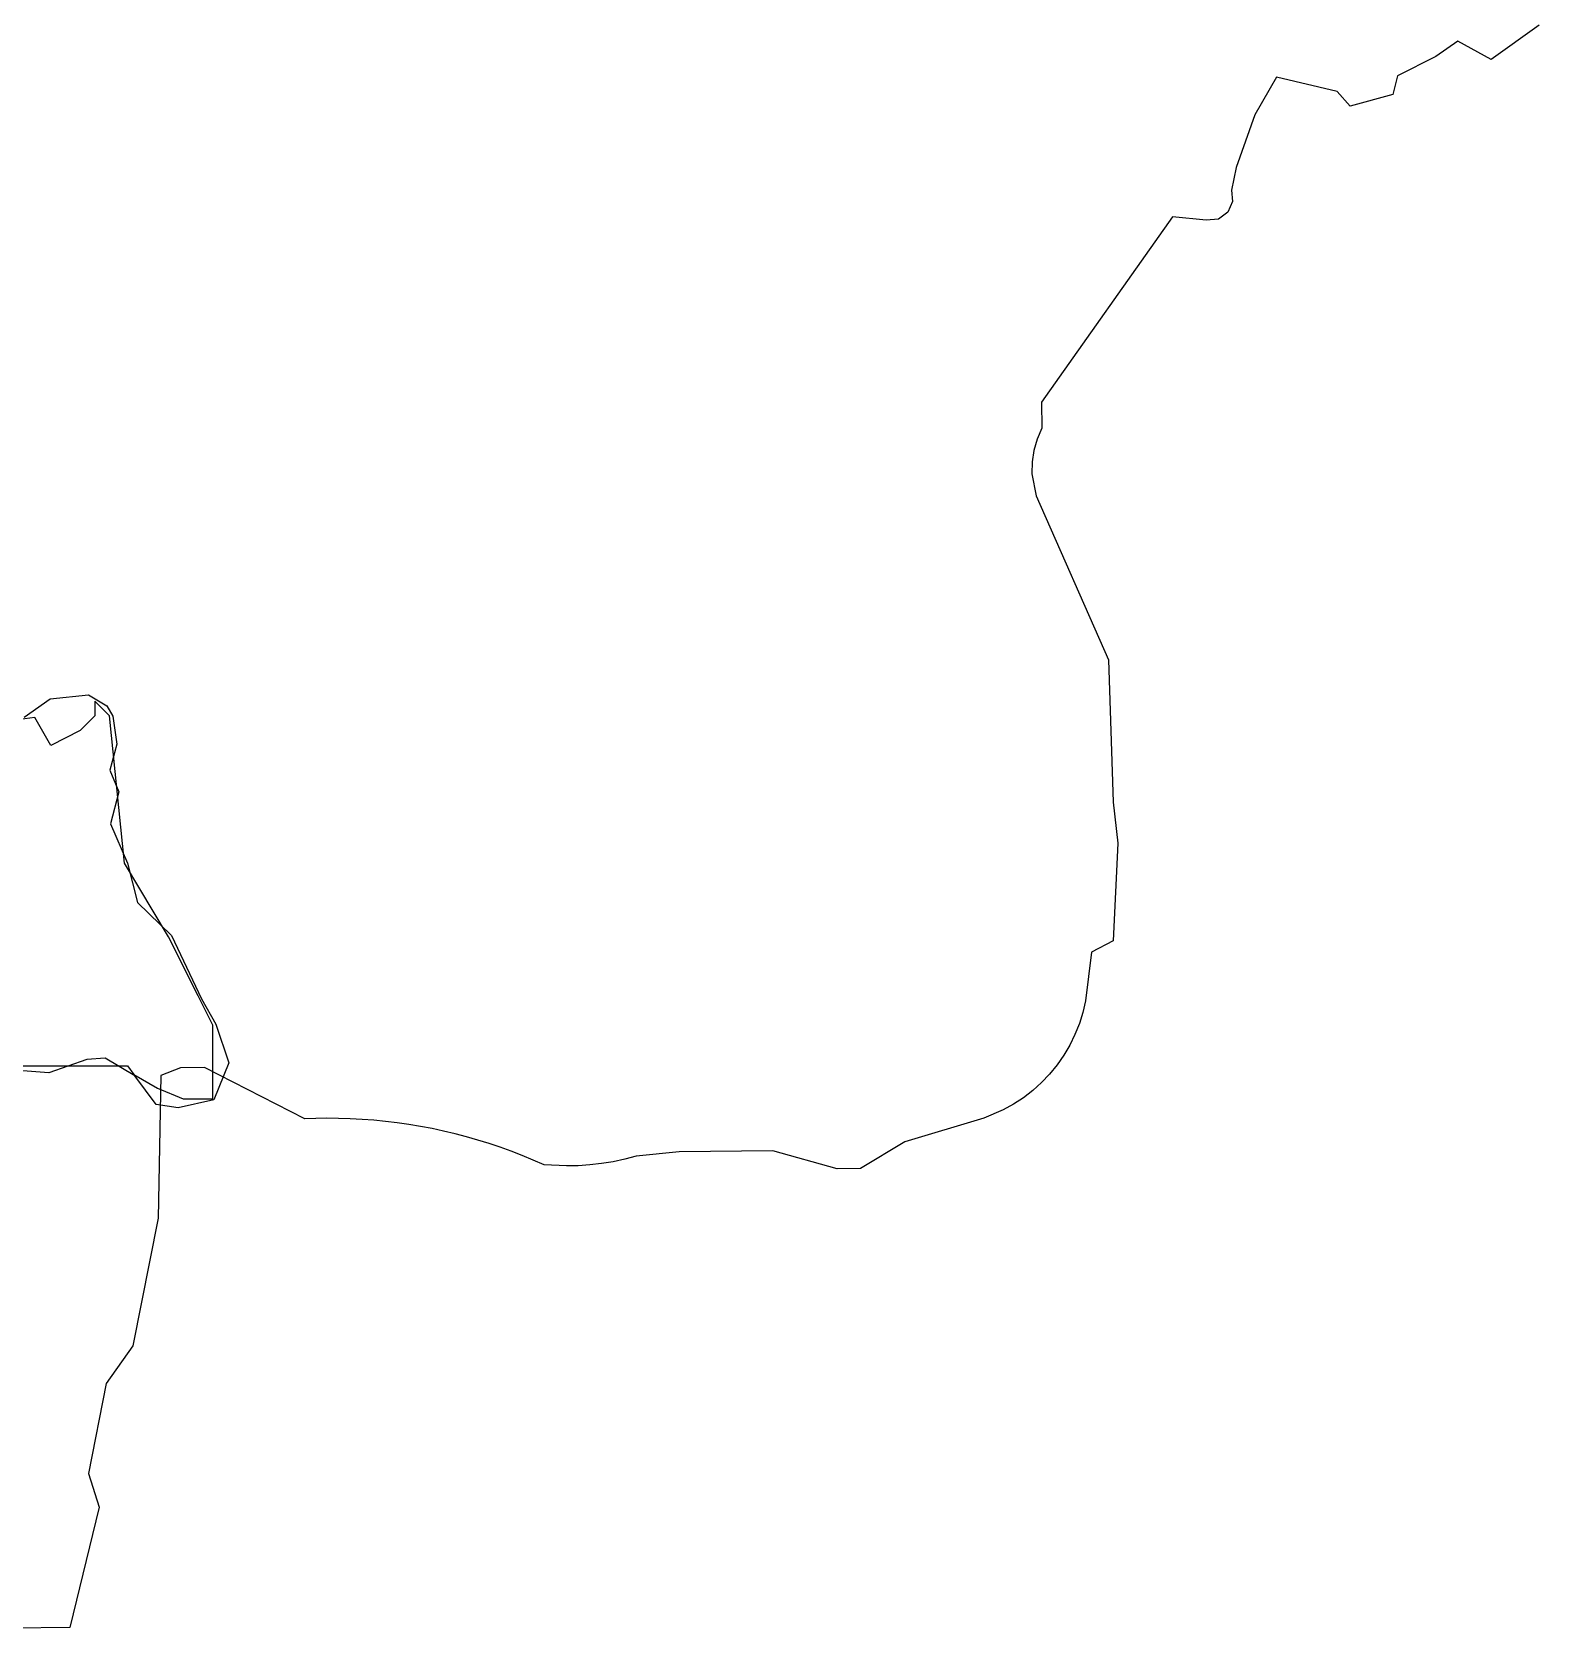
# Model space of a CAD drawing. Header units: metres. Extents: x 116000 to 284092, y 365136 to 804542.
# Drawn here: x 202700 to 204746, y 694052 to 696218 of the extents above; entities that cross this region are included whole.
import ezdxf

# ---------------------------------------------------------------- set-up
doc = ezdxf.new("R2010")
doc.units = ezdxf.units.M
doc.header["$LTSCALE"] = 0.075
doc.linetypes.add('LTP879', pattern=[200000, 200000, 0])
for name, color, linetype in [('050571', 1, 'Continuous'), ('110665', 71, 'Continuous'), ('KAV YAROK', 3, 'LTP879')]:
    doc.layers.add(name, color=color, linetype=linetype)

msp = doc.modelspace()

# ---------------------------------------------------------------- linework, layer by layer
at = {"layer": '050571', "flags": 128}
msp.add_lwpolyline([(202689.4, 695288.2), (202724.7, 695312.9), (202777, 695318.5), (202802, 695303.5), (202809.8, 695289.3), (202815.3, 695251.6), (202805.7, 695216), (202818.2, 695186.5), (202806.8, 695143.5), (202830, 695090.1), (202843.3, 695036.3), (202889.7, 694991.6), (202930.5, 694905.7), (202949.6, 694871.4), (202967.4, 694818.7), (202947.2, 694768.9), (202898.6, 694757.7), (202868.6, 694762.4), (202839.6, 694801.4), (202799.3, 694825.1), (202774.6, 694823.5), (202723, 694805.4), (202634.9, 694811.9)], dxfattribs=at)
at = {"layer": '110665', "elevation": 43.6, "flags": 128}
msp.add_lwpolyline([(202665, 694815), (202830, 694815), (202838.5, 694802.9), (202870.5, 694784.4), (202905.6, 694769.9), (202925.6, 694769.9), (202945.6, 694769.9), (202945.6, 694869.9), (202925.6, 694909.9), (202885.6, 694989.9), (202825.6, 695089.9), (202805.6, 695289.9), (202785.6, 695309.9), (202785.6, 695289.9), (202765.6, 695269.9), (202725.9, 695249.8), (202704.2, 695287.4), (202683.6, 695284.8)], dxfattribs=at)
at = {"layer": 'KAV YAROK'}
msp.add_lwpolyline([(204746.5, 696227.1), (204681.6, 696180.6), (204636.3, 696205.4), (204606.4, 696184.8), (204554.1, 696158.7), (204547.7, 696133.2), (204490.1, 696117.3), (204472.5, 696137.4), (204390, 696156.8), (204360.5, 696105.6), (204335.2, 696034.1), (204328.9, 696003.5), (204330.4, 695987.8), (204323.9, 695973.3), (204311.1, 695964), (204294.6, 695962.4), (204248.6, 695967), (204071, 695715.7), (204071.4, 695680.1), (204064.9, 695665.5), (204060.4, 695650.2), (204058.1, 695634.4), (204057.9, 695618.4), (204063.8, 695588.5), (204161.9, 695365.9), (204168.1, 695172.8), (204174.4, 695116.9), (204168.2, 694984.7), (204138.8, 694969.1), (204130.8, 694902.9), (204127.1, 694887.3), (204122.3, 694872.1), (204116.3, 694857.2), (204109.2, 694842.9), (204101.1, 694829.1), (204091.9, 694816), (204081.8, 694803.6), (204070.8, 694792), (204058.9, 694781.3), (204046.3, 694771.5), (204032.9, 694762.7), (204019, 694754.9), (203992.6, 694743.6), (203885.1, 694711.8), (203825.2, 694675.5), (203793.5, 694675.1), (203705.9, 694699.5), (203579.1, 694698.1), (203520.4, 694692.3), (203505, 694688.1), (203489.3, 694684.7), (203473.6, 694682.1), (203457.7, 694680.3), (203441.7, 694679.2), (203425.7, 694678.9), (203395.4, 694680.6), (203380.7, 694687), (203365.9, 694693.1), (203351, 694698.9), (203335.9, 694704.3), (203320.7, 694709.4), (203305.5, 694714.1), (203290.1, 694718.5), (203274.6, 694722.6), (203259, 694726.2), (203243.4, 694729.6), (203227.7, 694732.6), (203211.9, 694735.2), (203196, 694737.5), (203180.2, 694739.4), (203164.2, 694741), (203148.3, 694742.2), (203132.3, 694743), (203116.3, 694743.5), (203100.3, 694743.6), (203070.6, 694742.9), (202934.4, 694812.5), (202901.7, 694812.1), (202875.2, 694801.6), (202871.3, 694608.3), (202837, 694435), (202800.8, 694383.8), (202777.1, 694261.4), (202791.4, 694215.9), (202751.4, 694052.7), (202673.2, 694051.8)], dxfattribs=at)

doc.saveas('drawing.dxf')
